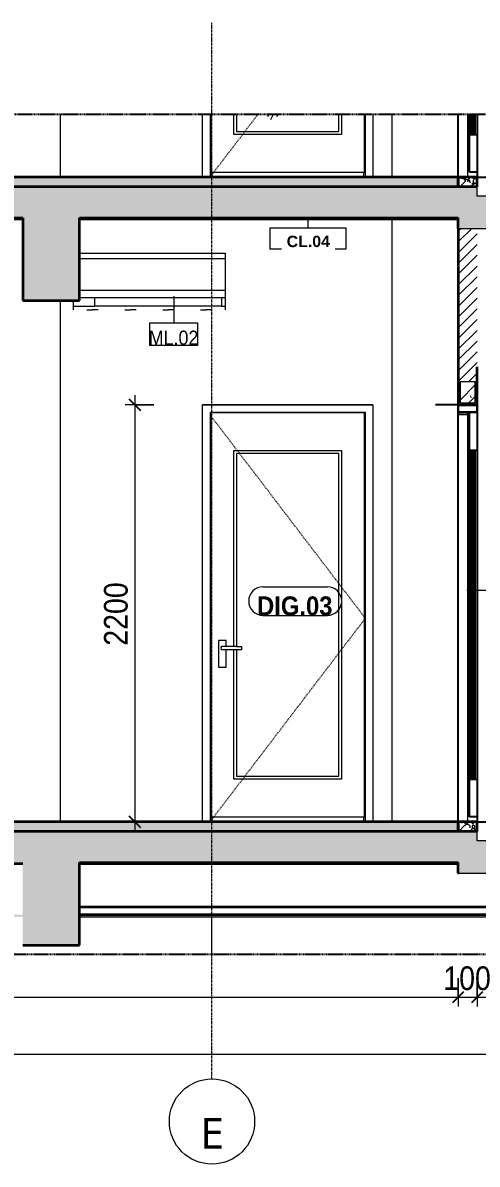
# Model space of a CAD drawing. Header units: millimetres. Extents: x 41758 to 237109, y 3795 to 78637.
# Drawn here: x 91500 to 93899, y 3795 to 9814 of the extents above; entities that cross this region are included whole.
import ezdxf

# ---------------------------------------------------------------- set-up
doc = ezdxf.new("R2010")
doc.units = ezdxf.units.MM
for name, pattern in [('Centre', [31.75, 6.35, -4.7625, 15.875, -4.7625]), ('Dash', [6, 3, -3]), ('Grid Line', [22.225, 12.7, -3.175, 3.175, -3.175]), ('Hidden', [7.14375, 4.7625, -2.38125])]:
    doc.linetypes.add(name, pattern=pattern)
for name, color, linetype, lineweight in [('0-5', 130, 'Continuous', 5), ('A-ANNO-DIMS', 211, 'Continuous', 9), ('A-ANNO-DIMS-50', 211, 'Continuous', 9), ('A-CLNG-1', 250, 'Continuous', 35), ('A-CLNG-FNSH-1', 7, 'Continuous', 18), ('A-CLNG-IDEN', 151, 'Continuous', 9), ('A-CLNG-PATT-3', 13, 'Continuous', 18), ('A-DETL-GENF', 92, 'Continuous', 18), ('A-DETL-GENF-4', 9, 'Continuous', 18), ('A-DETL-GENF-5', 92, 'Hidden', 25), ('A-DETL-GENF-HDLN-1', 7, 'Dash', 18), ('A-DETL-GENF-HDLN-2', 1, 'Continuous', 18), ('A-DETL-MEDM', 33, 'Continuous', 35), ('A-DETL-THIN', 151, 'Continuous', 18), ('A-DOOR', 31, 'Continuous', 18), ('A-DOOR-1', 7, 'Continuous', 18), ('A-DOOR-3', 10, 'Continuous', 25), ('A-DOOR-IDEN', 31, 'Continuous', 9), ('A-FLOR-FNSH-1', 250, 'Continuous', 35), ('A-FLOR-LEVL-2', 51, 'Centre', 9), ('A-FLOR-PATT-1', 253, 'Continuous', 18), ('A-FLOR-PATT-2', 9, 'Continuous', 18), ('A-FLOR-PATT-4', 67, 'Continuous', 18), ('A-WALL', 113, 'Continuous', 18), ('A-WALL-2', 250, 'Continuous', 35), ('A-WALL-3', 7, 'Continuous', 18), ('A-WALL-PATT-1', 9, 'Continuous', 18), ('M-EQPM', 50, 'Continuous', 18), ('M-EQPM-1', 7, 'Continuous', 18), ('M-EQPM-2', 50, 'Continuous', 25), ('M-EQPM-IDEN', 50, 'Continuous', 9), ('S-COLS-6', 7, 'Continuous', 18), ('S-GRID-1', 1, 'Grid Line', 9), ('S-GRID-IDEN', 1, 'Continuous', 9)]:
    doc.layers.add(name, color=color, linetype=linetype, lineweight=lineweight)
doc.styles.add('Arial_1', font='arial.ttf', dxfattribs={"width": 0.9, "height": 75})
doc.styles.add('Arial_B_1', font='arialbd.ttf', dxfattribs={"width": 0.9, "height": 100})
doc.styles.add('Arial_B_3', font='arialbd.ttf', dxfattribs={"height": 60})
doc.styles.add('Tahoma_B', font='tahomabd.ttf', dxfattribs={"height": 162.5})
doc.styles.add('UTM Avo', font='', dxfattribs={"width": 0.9, "height": 125})
doc.styles.get('UTM Avo').set_extended_font_data('UTM Avo')
doc.dimstyles.new('1_Dim_chi_tiet_2_5', dxfattribs={"dimscale": 304.8, "dimtxt": 124.912619, "dimasz": 0.19685, "dimexe": 0.164042, "dimexo": 0.0625, "dimgap": 0.016404, "dimtad": 1, "dimdec": 0, "dimrnd": 5, "dimzin": 0, "dimdsep": 46, "dimtxsty": 'UTM Avo', "dimblk1": 'OBLIQUE', "dimblk2": 'OBLIQUE', "dimsah": 1, "dimcen": 0.09, "dimdle": 0.164042, "dimazin": 0, "dimtfac": 1, "dimtdec": 4, "dimtix": 1, "dimtmove": 0, "dimatfit": 3, "dimfxl": 0.328084, "dimfxlon": 1, "dimtvp": 1, "dimtolj": 1, "dimtzin": 0, "dimarcsym": 2})
pattern_1 = [(50, (-40688.45, 15875), (364.368, -31.878), [38.1, -419.1]), (355, (-40688.45, 15875), (-70.486, 382.113), [30.48, -335.28]), (100.451, (-40658.1, 15872.34), (293.885, 350.233), [32.38, -356.18]), (46.184, (-40688.45, 15976.6), (542.158, -84.086), [57.15, -628.65]), (96.636, (-40643.27, 15969.6), (474.805, 494.855), [48.57, -534.27]), (351.184, (-40688.45, 15976.6), (474.81, 494.85), [45.72, -502.92]), (21, (-40637.65, 15951.2), (303.2285, -204.5305), [38.1, -419.1]), (326, (-40637.65, 15951.2), (123.604, 368.376), [30.48, -335.28]), (71.451, (-40612.4, 15934.16), (426.834, 163.843), [32.38, -356.18]), (37.5, (-40688.45, 15875), (6.1766, 169.1102), [3.353, -327.863, 3.353, -337.007, -336.55]), (37.5, (-40688.45, 15875), (6.1766, 169.1102), [-671.576, 3.353, -333.197]), (7.5, (-40688.45, 15875), (133.639, 200.3615), [3.353, -190.703, 3.353, -320.243, -128.27]), (7.5, (-40688.45, 15875), (133.639, 200.3615), [-517.652, 3.353, -124.917]), (327.5, (-40801.74, 15875), (271.1818, -11.4584), [3.353, -123.647, 3.353, -392.887, -525.78]), (327.5, (-40801.74, 15875), (271.1818, -11.4584), [-523.24, 3.353, -522.427]), (317.5, (-40852.54, 15875), (296.2585, 50.853), [3.353, -161.747, 3.353, -259.791, -373.38]), (317.5, (-40852.54, 15875), (296.2585, 50.853), [-428.244, 3.353, -370.027]), (45, (-40688.45, 15875), (-125.7236, 125.7236), []), (45, (-40688.45, 16065.5), (-125.7236, 125.7236), [])]
pattern_2 = [(45, (-40688.452, 15875), (-28.28427, 28.28427), [])]
pattern_3 = [(0, (-40688.45, 15875), (203.2, 50.8), [16.764, -135.636, 16.764, -135.636, -812.8]), (0, (-40688.45, 15875), (203.2, 50.8), [-304.8, 16.764, -288.036, 16.764, -135.636, -355.6]), (0, (-40688.45, 15875), (203.2, 50.8), [-762, 16.764, -84.836, 16.764, -237.236]), (120, (-40612.25, 15900.4), (-145.5941, 150.57636), [16.764, -135.636, 16.764, -135.636, -812.8]), (120, (-40612.25, 15900.4), (-145.5941, 150.57636), [-304.8, 16.764, -288.036, 16.764, -135.636, -355.6]), (120, (-40612.25, 15900.4), (-145.5941, 150.57636), [-762, 16.764, -84.836, 16.764, -237.236]), (240, (-40586.85, 16002), (-57.6059, -201.37636), [16.764, -135.636, 16.764, -135.636, -812.8]), (240, (-40586.85, 16002), (-57.6059, -201.37636), [-304.8, 16.764, -288.036, 16.764, -135.636, -355.6]), (240, (-40586.85, 16002), (-57.6059, -201.37636), [-762, 16.764, -84.836, 16.764, -237.236])]
pattern_4 = [(180, (-40634.58, 15903.534), (-8e-15, -63.5), [6.012, -57.488]), (135, (-40630.326, 15899.283), (-63.4996, 4e-15), [6.012, -83.79]), (90, (-40630.326, 15893.27), (-63.5, 4e-15), [6.012, -57.488]), (45, (-40634.577, 15889.02), (0, 63.4996), [6.012, -83.79]), (0, (-40640.59, 15889.02), (0, 63.5), [6.012, -57.488]), (315, (-40644.84, 15893.27), (63.4996, 0), [6.012, -83.79]), (270, (-40644.84, 15899.28), (63.5, 4e-15), [6.012, -57.488]), (225, (-40640.59, 15903.534), (4e-15, -63.4996), [6.012, -83.79]), (180, (-40648.8, 15893.53), (-8e-15, -63.5), [6.892, -56.608]), (135, (-40643.93, 15888.66), (-63.4996, 4e-15), [6.892, -82.91]), (90, (-40643.93, 15881.77), (-63.5, 4e-15), [6.892, -56.608]), (45, (-40648.8, 15876.894), (0, 63.4996), [6.892, -82.91]), (0, (-40655.69, 15876.894), (0, 63.5), [6.892, -56.608]), (315, (-40660.567, 15881.77), (63.4996, 0), [6.892, -82.91]), (270, (-40660.57, 15888.66), (63.5, 4e-15), [6.892, -56.608]), (225, (-40655.693, 15893.533), (4e-15, -63.4996), [6.892, -82.91]), (180, (-40677.71, 15888.96), (-8e-15, -63.5), [4.546, -58.954]), (135, (-40674.495, 15885.746), (-63.4996, 4e-15), [4.546, -85.257]), (90, (-40674.495, 15881.2), (-63.5, 4e-15), [4.546, -58.954]), (45, (-40677.71, 15877.986), (0, 63.4996), [4.546, -85.257]), (0, (-40682.255, 15877.986), (0, 63.5), [4.546, -58.954]), (315, (-40685.47, 15881.2), (63.4996, 0), [4.546, -85.257]), (270, (-40685.47, 15885.746), (63.5, 4e-15), [4.546, -58.954]), (225, (-40682.255, 15888.96), (4e-15, -63.4996), [4.546, -85.257]), (90, (-40656.26, 15896.805), (-63.5, 4e-15), [9.093, -54.407]), (45, (-40662.69, 15890.375), (0, 63.4996), [9.093, -80.71]), (0, (-40671.78, 15890.375), (0, 63.5), [9.093, -54.407]), (315, (-40678.21, 15896.805), (63.4996, 0), [9.093, -80.71]), (270, (-40678.21, 15905.9), (63.5, 4e-15), [9.093, -54.407]), (225, (-40671.78, 15912.327), (4e-15, -63.4996), [9.093, -80.71]), (180, (-40662.69, 15912.33), (-8e-15, -63.5), [9.093, -54.407]), (135, (-40656.26, 15905.9), (-63.4996, 4e-15), [9.093, -80.71]), (90, (-40631.564, 15917.626), (-63.5, 4e-15), [11.586, -51.914]), (45, (-40639.757, 15909.433), (0, 63.4996), [11.586, -78.217]), (0, (-40651.34, 15909.43), (0, 63.5), [11.586, -51.914]), (315, (-40659.535, 15917.626), (63.4996, 0), [11.586, -78.217]), (270, (-40659.535, 15929.21), (63.5, 4e-15), [11.586, -51.914]), (225, (-40651.343, 15937.404), (4e-15, -63.4996), [11.586, -78.217]), (180, (-40639.76, 15937.404), (-8e-15, -63.5), [11.586, -51.914]), (135, (-40631.564, 15929.21), (-63.4996, 4e-15), [11.586, -78.217]), (90, (-40670.16, 15921.15), (-63.5, 4e-15), [6.013, -57.487]), (45, (-40674.41, 15916.9), (0, 63.4996), [6.013, -83.79]), (0, (-40680.42, 15916.9), (0, 63.5), [6.013, -57.487]), (315, (-40684.674, 15921.15), (63.4996, 0), [6.013, -83.79]), (270, (-40684.674, 15927.16), (63.5, 4e-15), [6.013, -57.487]), (225, (-40680.42, 15931.415), (4e-15, -63.4996), [6.013, -83.79]), (180, (-40674.41, 15931.415), (-8e-15, -63.5), [6.013, -57.487]), (135, (-40670.157, 15927.163), (-63.4996, 4e-15), [6.013, -83.79])]
pattern_5 = [(63.435, (-40624.95, 15906.75), (-255.583, 766.747), [317.5, -190.5, 317.5, -190.5, -403.903]), (63.435, (-40624.95, 15906.75), (-255.583, 766.747), [-1016, 127, -276.9]), (63.435, (-40640.8, 15922.6), (-255.583, 766.747), [254, -317.5, 190.5, -190.5, -467.403]), (63.435, (-40640.8, 15922.6), (-255.583, 766.747), [-952.5, 222.25, -245.15]), (63.435, (-40640.8, 15970.25), (-255.583, 766.747), [190.5, -381, 127, -190.5, -530.903]), (63.435, (-40640.8, 15970.25), (-255.583, 766.747), [-889, 285.75, -245.15]), (63.435, (-40593.2, 15922.6), (-255.583, 766.747), [190.5, -381, 158.75, -689.653]), (63.435, (-40545.6, 15970.25), (-255.583, 766.747), [95.25, -476.25, 63.5, -784.903]), (63.435, (-40624.95, 16049.6), (-255.583, 766.747), [63.5, -476.25, 63.5, -254, -562.653]), (63.435, (-40624.95, 16049.6), (-255.583, 766.747), [-857.25, 158.75, -403.9]), (63.435, (-40339.2, 16002), (-255.583, 766.747), [317.5, -476.25, 381, -251.503]), (63.435, (-40339.2, 15954.4), (-255.583, 766.747), [444.5, -317.5, 476.25, -188.003]), (63.435, (-40307.45, 15970.25), (-255.583, 766.747), [508, -254, 381, -276.903]), (63.435, (-40259.8, 16017.9), (-255.583, 766.747), [317.5, -444.5, 254, -403.903]), (63.435, (-40307.45, 16113.1), (-255.583, 766.747), [158.75, -635, 190.5, -435.653]), (63.435, (-40212.2, 16065.5), (-255.583, 766.747), [127, -635, 127, -530.903])]
pattern_6 = [(50, (91047.44, 15875), (364.368, -31.878), [38.1, -419.1]), (355, (91047.44, 15875), (-70.486, 382.113), [30.48, -335.28]), (100.451, (91077.8, 15872.34), (293.885, 350.233), [32.38, -356.18]), (46.184, (91047.44, 15976.6), (542.158, -84.086), [57.15, -628.65]), (96.636, (91092.6, 15969.6), (474.805, 494.855), [48.57, -534.27]), (351.184, (91047.44, 15976.6), (474.81, 494.85), [45.72, -502.92]), (21, (91098.24, 15951.2), (303.2285, -204.5305), [38.1, -419.1]), (326, (91098.24, 15951.2), (123.604, 368.376), [30.48, -335.28]), (71.451, (91123.5, 15934.16), (426.834, 163.843), [32.38, -356.18]), (37.5, (91047.44, 15875), (6.1766, 169.1102), [3.353, -327.863, 3.353, -337.007, -336.55]), (37.5, (91047.44, 15875), (6.1766, 169.1102), [-671.576, 3.353, -333.197]), (7.5, (91047.44, 15875), (133.639, 200.3615), [3.353, -190.703, 3.353, -320.243, -128.27]), (7.5, (91047.44, 15875), (133.639, 200.3615), [-517.652, 3.353, -124.917]), (327.5, (90934.16, 15875), (271.1818, -11.4584), [3.353, -123.647, 3.353, -392.887, -525.78]), (327.5, (90934.16, 15875), (271.1818, -11.4584), [-523.24, 3.353, -522.427]), (317.5, (90883.36, 15875), (296.2585, 50.853), [3.353, -161.747, 3.353, -259.791, -373.38]), (317.5, (90883.36, 15875), (296.2585, 50.853), [-428.244, 3.353, -370.027]), (45, (91047.44, 15875), (-125.7236, 125.7236), []), (45, (91047.44, 16065.5), (-125.7236, 125.7236), [])]

# ---------------------------------------------------------------- blocks, each defined once
blk = doc.blocks.new('NCV_TKTC_KET CAU_rvt-4-TKCS_CĂN HỘ LOẠI 6 - MẶT CẮT 3')
at = {"layer": 'A-FLOR-PATT-1'}
h = blk.add_hatch(dxfattribs=at)
h.set_pattern_fill('FP_13', color=256, style=0, pattern_type=2)
h.set_pattern_definition(pattern_1)
h.paths.add_polyline_path([(-39935.6, 8780), (-37938.6, 8780), (-37938.6, 8785), (-39935.6, 8785)])
h.paths.add_polyline_path([(-43696.8, 8780), (-40235.6, 8780), (-40235.6, 8785), (-44235.3, 8785), (-44235.3, 8780)])
h.paths.add_polyline_path([(-45537, 8780), (-44535.3, 8780), (-44535.3, 8785), (-45537, 8785), (-45537, 8784.4)])
h = blk.add_hatch(dxfattribs=at)
h.set_pattern_fill('FP_13', color=256, style=0, pattern_type=2)
h.set_pattern_definition(pattern_1)
h.paths.add_polyline_path([(-39935.6, 8780), (-37938.6, 8780), (-37938.6, 8785), (-39935.6, 8785)])
h.paths.add_polyline_path([(-43696.8, 8780), (-40235.6, 8780), (-40235.6, 8785), (-44235.3, 8785), (-44235.3, 8780)])
h.paths.add_polyline_path([(-45537, 8780), (-44535.3, 8780), (-44535.3, 8785), (-45537, 8785), (-45537, 8784.4)])
h = blk.add_hatch(dxfattribs=at)
h.set_pattern_fill('FP_13', color=256, style=0, pattern_type=2)
h.set_pattern_definition(pattern_1)
h.paths.add_polyline_path([(-37938.6, 8730), (-37936.9, 8730), (-37937.4, 8785), (-37938.6, 8785), (-37938.6, 8780)])
h = blk.add_hatch(dxfattribs=at)
h.set_pattern_fill('FP_13', color=256, style=0, pattern_type=2)
h.set_pattern_definition(pattern_1)
h.paths.add_polyline_path([(-37938.6, 8730), (-37936.9, 8730), (-37937.4, 8785), (-37938.6, 8785), (-37938.6, 8780)])
h = blk.add_hatch(dxfattribs=at)
h.set_pattern_fill('FP_13', color=256, style=0, pattern_type=2)
h.set_pattern_definition(pattern_1)
h.paths.add_polyline_path([(-38521, 5380), (-37938.6, 5380), (-37938.6, 5385), (-39935.6, 5385), (-39935.6, 5380), (-38890.7, 5380)])
h.paths.add_polyline_path([(-44172.9, 5380), (-40235.6, 5380), (-40235.6, 5385), (-44235.3, 5385), (-44235.3, 5380)])
h.paths.add_polyline_path([(-45537, 5380), (-44535.3, 5380), (-44535.3, 5385), (-45537, 5385), (-45537, 5384.4)])
h = blk.add_hatch(dxfattribs=at)
h.set_pattern_fill('FP_13', color=256, style=0, pattern_type=2)
h.set_pattern_definition(pattern_1)
h.paths.add_polyline_path([(-38521, 5380), (-37938.6, 5380), (-37938.6, 5385), (-39935.6, 5385), (-39935.6, 5380), (-38890.7, 5380)])
h.paths.add_polyline_path([(-44172.9, 5380), (-40235.6, 5380), (-40235.6, 5385), (-44235.3, 5385), (-44235.3, 5380)])
h.paths.add_polyline_path([(-45537, 5380), (-44535.3, 5380), (-44535.3, 5385), (-45537, 5385), (-45537, 5384.4)])
h = blk.add_hatch(dxfattribs=at)
h.set_pattern_fill('FP_13', color=256, style=0, pattern_type=2)
h.set_pattern_definition(pattern_1)
h.paths.add_polyline_path([(-37938.6, 5330), (-37936.9, 5330), (-37936.9, 5385), (-37938.6, 5385), (-37938.6, 5359.8)])
h = blk.add_hatch(dxfattribs=at)
h.set_pattern_fill('FP_13', color=256, style=0, pattern_type=2)
h.set_pattern_definition(pattern_1)
h.paths.add_polyline_path([(-37938.6, 5330), (-37936.9, 5330), (-37936.9, 5385), (-37938.6, 5385), (-37938.6, 5359.8)])
at = {"layer": 'A-FLOR-FNSH-1'}
for p, q in [((-44235.3, 8780), (-40235.6, 8780)), ((-39935.6, 8780), (-37938.6, 8780)), ((-37938.6, 8780), (-37938.6, 8785)), ((-37938.6, 8785), (-37938.6, 8730)), ((-37938.6, 8730), (-37936.9, 8730)), ((-44235.3, 5380), (-40235.6, 5380)), ((-39935.6, 5380), (-37938.6, 5380)), ((-37938.6, 5380), (-37938.6, 5385)), ((-37938.6, 5385), (-37938.6, 5330)), ((-37938.6, 5330), (-37936.9, 5330))]:
    blk.add_line(p, q, dxfattribs=at)
at = {"layer": 'S-COLS-6'}
blk.add_line((-39236.9, 4900), (-39236.9, 5100), dxfattribs=at)
blk = doc.blocks.new('DOOR_CW_01 CANH MO-PANEL KINH - DIG_02-800x2200-CỬA NHÔM KÍNH-401063-TKCS_CĂN HỘ LOẠI 6 - MẶT CẮT 3')
at = {"layer": 'A-DOOR-1'}
for p, q in [((-37936.9, 5600), (-37936.9, 7750)), ((-37886.9, 5600), (-37886.9, 7750)), ((-37836.9, 5600), (-37836.9, 7760))]:
    blk.add_line(p, q, dxfattribs=at)
at = {"layer": 'A-DOOR-3'}
for p, q in [((-37836.9, 7800), (-38056.9, 7800)), ((-37936.9, 5600), (-37936.9, 7800)), ((-37936.9, 5600), (-37936.9, 7800)), ((-37936.9, 7800), (-37936.9, 7750)), ((-37836.9, 7800), (-37936.9, 7800)), ((-37836.9, 7800), (-37836.9, 5600)), ((-37836.9, 7800), (-37836.9, 5600)), ((-37836.9, 7760), (-37836.9, 7800)), ((-37836.9, 7760), (-37936.9, 7760)), ((-37936.9, 7750), (-37886.9, 7750)), ((-37886.9, 7750), (-37886.9, 7760)), ((-37886.9, 7760), (-37836.9, 7760)), ((-37836.9, 7760), (-37876.9, 7760)), ((-37876.9, 5626), (-37876.9, 7760)), ((-37836.9, 7558), (-37876.9, 7558)), ((-37866.9, 5826), (-37866.9, 7558)), ((-37856.9, 5826), (-37856.9, 7558)), ((-37846.9, 5826), (-37846.9, 7558)), ((-37876.9, 5826), (-37836.9, 5826)), ((-37836.9, 5626), (-37876.9, 5626))]:
    blk.add_line(p, q, dxfattribs=at)
blk = doc.blocks.new('DOOR_CW_01 CANH MO-PANEL KINH - DIW_01-900x2200-CỬA GỖ VÂN LAMINATE-553393-TKCS_CĂN HỘ LOẠI 6 - MẶT CẮT 3')
at = {"layer": 'A-DETL-GENF-HDLN-1'}
for p, q in [((-38427.4, 6673.5), (-39247.4, 7747)), ((-39247.4, 5600), (-38427.4, 6673.5))]:
    blk.add_line(p, q, dxfattribs=at)
at = {"layer": 'A-DOOR-1'}
for p, q in [((-38387.4, 7800), (-39287.4, 7800)), ((-39287.4, 5600), (-39287.4, 7800)), ((-38387.4, 7800), (-38387.4, 5600)), ((-39247.4, 7760), (-39247.4, 5600)), ((-39247.4, 7760), (-38427.4, 7760)), ((-38432.4, 7758), (-39242.4, 7758)), ((-39242.4, 7758), (-39242.4, 5626)), ((-38432.4, 5626), (-38432.4, 7758)), ((-38427.4, 5600), (-38427.4, 7760)), ((-39122.4, 6524.5), (-39122.4, 7558)), ((-39122.4, 7558), (-38552.4, 7558)), ((-39107.4, 7543), (-39107.4, 6524.5)), ((-38567.4, 7543), (-39107.4, 7543)), ((-38567.4, 5841), (-38567.4, 7543)), ((-38552.4, 7558), (-38552.4, 5826)), ((-39162.6, 6556), (-39202.1, 6556)), ((-39202.1, 6556), (-39202.1, 6416)), ((-39107.4, 6524.5), (-39182.4, 6524.5)), ((-39107.4, 6507.5), (-39182.4, 6507.5)), ((-39162.6, 6524.5), (-39162.6, 6556)), ((-39162.6, 6416), (-39162.6, 6507.5)), ((-39122.4, 5826), (-39122.4, 6507.5)), ((-39107.4, 6524.5), (-39081.6, 6524.5)), ((-39107.4, 6507.5), (-39107.4, 5841)), ((-39081.6, 6507.5), (-39107.4, 6507.5)), ((-39081.6, 6524.5), (-39081.6, 6507.5)), ((-39202.1, 6416), (-39162.6, 6416)), ((-39107.4, 5841), (-38567.4, 5841)), ((-38552.4, 5826), (-39122.4, 5826)), ((-39242.4, 5626), (-38432.4, 5626)), ((-39237.4, 5626), (-39237.4, 5600)), ((-38437.4, 5626), (-38437.4, 5600))]:
    blk.add_line(p, q, dxfattribs=at)
for start, end in [(90, 180), (180, 270)]:
    blk.add_arc((-39182.4, 6516), 8.5, start, end, dxfattribs=at)
blk = doc.blocks.new('Air_Conditioner_on_wall_20381 - Air_Conditioner_on_wall_20381-806652-TKCS_CĂN HỘ LOẠI 6 - MẶT CẮT 3')
at = {"layer": 'M-EQPM-1'}
for p, q in [((-39935.6, 8600), (-39167.4, 8600)), ((-39167.4, 8570), (-39935.6, 8570)), ((-39167.4, 8600), (-39167.4, 8570)), ((-39167.4, 8570), (-39167.4, 8404.1)), ((-39935.6, 8404.1), (-39167.4, 8404.1)), ((-39167.4, 8404.1), (-39167.4, 8364.8)), ((-39967.4, 8319.1), (-39967.4, 8350)), ((-39967.4, 8300), (-39967.4, 8319.1)), ((-39967.4, 8319.1), (-39855.4, 8319.1)), ((-39935.6, 8364.8), (-39855.4, 8364.8)), ((-39855.4, 8364.8), (-39187.4, 8364.8)), ((-39855.4, 8319.1), (-39855.4, 8364.8)), ((-39187.4, 8319.1), (-39855.4, 8319.1)), ((-39187.4, 8364.8), (-39167.4, 8364.8)), ((-39187.4, 8364.8), (-39187.4, 8319.1)), ((-39187.4, 8319.1), (-39167.4, 8319.1)), ((-39167.4, 8364.8), (-39167.4, 8319.1)), ((-39167.4, 8319.1), (-39167.4, 8300)), ((-39897.3, 8300), (-39867.4, 8300)), ((-39837.4, 8300), (-39867.4, 8300)), ((-39697.3, 8300), (-39667.4, 8300)), ((-39637.4, 8300), (-39667.4, 8300)), ((-39497.3, 8300), (-39467.4, 8300)), ((-39437.4, 8300), (-39467.4, 8300)), ((-39297.3, 8300), (-39267.4, 8300)), ((-39237.4, 8300), (-39267.4, 8300))]:
    blk.add_line(p, q, dxfattribs=at)
blk = doc.blocks.new('NCV_TKTC_TANG 2_rvt-4-TKCS_CĂN HỘ LOẠI 6 - MẶT CẮT 3')
at = {"layer": 'A-FLOR-PATT-2'}
h = blk.add_hatch(dxfattribs=at)
h.set_pattern_fill('FP_19', color=256, style=0, pattern_type=2)
h.set_pattern_definition(pattern_4)
h.paths.add_polyline_path([(-37837.4, 5550), (-37836.9, 5550.2), (-37837.4, 5600), (-37936.9, 5600), (-37886.9, 5574.9)])
at = {"layer": 'A-FLOR-PATT-4'}
h = blk.add_hatch(dxfattribs=at)
h.set_pattern_fill('FP_14', color=256, style=0, pattern_type=2)
h.set_pattern_definition(pattern_3)
h.paths.add_polyline_path([(-38521, 5550), (-37936.9, 5550), (-37937.4, 5600), (-45536.9, 5600), (-45536.9, 5550), (-39260.4, 5550)])
at = {"layer": 'A-WALL-PATT-1'}
h = blk.add_hatch(dxfattribs=at)
h.set_pattern_fill('FP_12', color=256, style=0, pattern_type=2)
h.set_pattern_definition(pattern_2)
h.paths.add_polyline_path([(-37936.9, 5550), (-37837.4, 5550), (-37936.9, 5600)])
h.paths.add_polyline_path([(-37837.4, 7800), (-37837.4, 8730), (-37936.9, 8730), (-37936.9, 7800), (-37837.5, 7800)])
h.paths.add_polyline_path([(-37846.9, 7810), (-37926.9, 7810), (-37926.9, 7920), (-37846.9, 7920)])
at = {"layer": 'A-CLNG-1'}
for p, q in [((-44235.3, 8780), (-40235.6, 8780)), ((-39935.6, 8780), (-37936.9, 8780))]:
    blk.add_line(p, q, dxfattribs=at)
at = {"layer": 'A-FLOR-FNSH-1'}
for p, q in [((-37936.9, 5600), (-45536.9, 5600)), ((-37936.9, 5550), (-37936.9, 5600)), ((-37836.9, 5600), (-37936.9, 5600)), ((-37936.9, 5600), (-37936.9, 5550)), ((-37836.9, 5550), (-37836.9, 5600))]:
    blk.add_line(p, q, dxfattribs=at)
at = {"layer": 'A-WALL-2'}
for p, q in [((-37936.9, 8730), (-37936.9, 7800)), ((-37837.4, 7800), (-37837.4, 8000)), ((-37837.4, 8000), (-37836.9, 8000)), ((-37936.9, 7800), (-37837.4, 7800)), ((-37837.4, 5600), (-37936.9, 5600)), ((-37936.9, 5600), (-37936.9, 5550)), ((-37837.4, 5550), (-37837.4, 5600))]:
    blk.add_line(p, q, dxfattribs=at)
at = {"layer": 'A-WALL-3'}
for p, q in [((-39287.4, 5700), (-39287.4, 7800)), ((-39287.4, 7800), (-38387.4, 7800)), ((-38387.4, 7800), (-38387.4, 5700)), ((-39287.4, 5600), (-39287.4, 5700)), ((-38387.4, 5700), (-38387.4, 5600))]:
    blk.add_line(p, q, dxfattribs=at)
at = {"layer": 'S-COLS-6'}
blk.add_line((-40036.9, 5600), (-40036.9, 8350), dxfattribs=at)
at = {"layer": 'A-DOOR'}
for name in ['DOOR_CW_01 CANH MO-PANEL KINH - DIW_01-900x2200-CỬA GỖ VÂN LAMINATE-553393-TKCS_CĂN HỘ LOẠI 6 - MẶT CẮT 3', 'DOOR_CW_01 CANH MO-PANEL KINH - DIG_02-800x2200-CỬA NHÔM KÍNH-401063-TKCS_CĂN HỘ LOẠI 6 - MẶT CẮT 3']:
    blk.add_blockref(name, (0, 0), dxfattribs=at)
at = {"layer": 'M-EQPM'}
blk.add_blockref('Air_Conditioner_on_wall_20381 - Air_Conditioner_on_wall_20381-806652-TKCS_CĂN HỘ LOẠI 6 - MẶT CẮT 3', (0, 0), dxfattribs=at)
blk = doc.blocks.new('DOOR_CW_01 CANH MO-PANEL KINH - DIW_01-900x2200-CỬA GỖ VÂN LAMINATE-V55-TKCS_CĂN HỘ LOẠI 6 - MẶT CẮT 3')
at = {"layer": 'A-DETL-GENF-HDLN-2'}
h = blk.add_hatch(dxfattribs=at)
h.set_pattern_fill('FP_21', color=256, style=0, pattern_type=2)
h.set_pattern_definition(pattern_5)
h.paths.add_polyline_path([(-39122.4, 9226), (-38552.4, 9226), (-38552.4, 9332), (-38567.4, 9332), (-38567.4, 9241), (-39107.4, 9241), (-39107.4, 9332), (-39122.4, 9332)])
h = blk.add_hatch(dxfattribs=at)
h.set_pattern_fill('FP_21', color=256, style=0, pattern_type=2)
h.set_pattern_definition(pattern_5)
h.paths.add_polyline_path([(-38567.4, 9241), (-38567.4, 9332), (-39107.4, 9332), (-39107.4, 9241)])
at = {"layer": 'A-DETL-GENF-HDLN-1'}
blk.add_line((-39247.4, 9000), (-38993.8, 9332), dxfattribs=at)
at = {"layer": 'A-DOOR-1'}
for p, q in [((-39287.4, 9000), (-39287.4, 9332)), ((-39247.4, 9332), (-39247.4, 9000)), ((-39242.4, 9332), (-39242.4, 9026)), ((-39122.4, 9226), (-39122.4, 9332)), ((-39107.4, 9332), (-39107.4, 9241)), ((-38567.4, 9241), (-38567.4, 9332)), ((-38552.4, 9332), (-38552.4, 9226)), ((-38432.4, 9026), (-38432.4, 9332)), ((-38427.4, 9000), (-38427.4, 9332)), ((-38387.4, 9332), (-38387.4, 9000)), ((-38552.4, 9226), (-39122.4, 9226)), ((-39107.4, 9241), (-38567.4, 9241)), ((-39242.4, 9026), (-38432.4, 9026)), ((-39237.4, 9026), (-39237.4, 9000)), ((-38437.4, 9026), (-38437.4, 9000))]:
    blk.add_line(p, q, dxfattribs=at)
blk = doc.blocks.new('DOOR_CW_01 CANH MO-PANEL KINH - DIG_02-800x2200-CỬA NHÔM KÍNH-V56-TKCS_CĂN HỘ LOẠI 6 - MẶT CẮT 3')
at = {"layer": 'A-DOOR-1'}
for p, q in [((-37936.9, 9000), (-37936.9, 9332)), ((-37886.9, 9000), (-37886.9, 9332)), ((-37836.9, 9000), (-37836.9, 9332))]:
    blk.add_line(p, q, dxfattribs=at)
at = {"layer": 'A-DOOR-3'}
for p, q in [((-37936.9, 9000), (-37936.9, 9332)), ((-37936.9, 9000), (-37936.9, 9332)), ((-37876.9, 9026), (-37876.9, 9332)), ((-37866.9, 9226), (-37866.9, 9332)), ((-37856.9, 9226), (-37856.9, 9332)), ((-37846.9, 9226), (-37846.9, 9332)), ((-37836.9, 9332), (-37836.9, 9000)), ((-37836.9, 9332), (-37836.9, 9000)), ((-37876.9, 9226), (-37836.9, 9226)), ((-37836.9, 9026), (-37876.9, 9026))]:
    blk.add_line(p, q, dxfattribs=at)
blk = doc.blocks.new('NCV_TKTC_TANG 3 - 4_rvt-5-TKCS_CĂN HỘ LOẠI 6 - MẶT CẮT 3')
at = {"layer": 'A-FLOR-PATT-2'}
h = blk.add_hatch(dxfattribs=at)
h.set_pattern_fill('FP_22', color=256, style=0, pattern_type=2)
h.set_pattern_definition(pattern_4)
h.paths.add_polyline_path([(-37837.4, 8950), (-37836.9, 8950.2), (-37837.4, 9000), (-37936.9, 9000), (-37886.9, 8974.9)])
at = {"layer": 'A-FLOR-PATT-4'}
h = blk.add_hatch(dxfattribs=at)
h.set_pattern_fill('FP_14', color=256, style=0, pattern_type=2)
h.set_pattern_definition(pattern_3)
h.paths.add_polyline_path([(-38521, 8950), (-37936.9, 8950), (-37937.4, 9000), (-45536.9, 9000), (-45536.9, 8950), (-39260.4, 8950)])
at = {"layer": 'A-WALL-PATT-1'}
h = blk.add_hatch(dxfattribs=at)
h.set_pattern_fill('FP_12', color=256, style=0, pattern_type=2)
h.set_pattern_definition(pattern_2)
h.paths.add_polyline_path([(-37837.4, 8950), (-37936.9, 9000), (-37936.9, 8950), (-37886.9, 8950)])
at = {"layer": 'A-FLOR-FNSH-1'}
for p, q in [((-37936.9, 9000), (-45536.9, 9000)), ((-37936.9, 8950), (-37936.9, 9000)), ((-37836.9, 9000), (-37936.9, 9000)), ((-37936.9, 9000), (-37936.9, 8950)), ((-37836.9, 8950), (-37836.9, 9000))]:
    blk.add_line(p, q, dxfattribs=at)
at = {"layer": 'A-WALL-2'}
for p, q in [((-37837.4, 9000), (-37936.9, 9000)), ((-37936.9, 9000), (-37936.9, 8950)), ((-37837.4, 8950), (-37837.4, 9000))]:
    blk.add_line(p, q, dxfattribs=at)
at = {"layer": 'A-WALL-3'}
for p, q in [((-39287.4, 9100), (-39287.4, 9332)), ((-38387.4, 9332), (-38387.4, 9100)), ((-39287.4, 9000), (-39287.4, 9100)), ((-38387.4, 9100), (-38387.4, 9000))]:
    blk.add_line(p, q, dxfattribs=at)
at = {"layer": 'S-COLS-6'}
blk.add_line((-40036.9, 9000), (-40036.9, 9332), dxfattribs=at)
at = {"layer": 'A-DOOR'}
for name in ['DOOR_CW_01 CANH MO-PANEL KINH - DIW_01-900x2200-CỬA GỖ VÂN LAMINATE-V55-TKCS_CĂN HỘ LOẠI 6 - MẶT CẮT 3', 'DOOR_CW_01 CANH MO-PANEL KINH - DIG_02-800x2200-CỬA NHÔM KÍNH-V56-TKCS_CĂN HỘ LOẠI 6 - MẶT CẮT 3']:
    blk.add_blockref(name, (0, 0), dxfattribs=at)
blk = doc.blocks.new('TKTC_XREF_251221_MB TANG 2-7 - TKTC_XREF_251221_MB TANG 2-7-2039446-TKCS_CĂN HỘ LOẠI 6 - MẶT CẮT 3')
at = {"layer": 'M-EQPM-2'}
blk.add_line((-46248.6, 5600), (-35250.9, 5600), dxfattribs=at)
blk = doc.blocks.new('TKTC_XREF_251221_MB TANG 2-7 - TKTC_XREF_251221_MB TANG 2-7-V54-TKCS_CĂN HỘ LOẠI 6 - MẶT CẮT 3')
at = {"layer": 'M-EQPM-2'}
blk.add_line((-46248.6, 9000), (-35250.9, 9000), dxfattribs=at)
blk = doc.blocks.new('BORDER VIEW - BORDER VIEW-2597070-TKCS_CĂN HỘ LOẠI 6 - MẶT CẮT 3')
at = {"layer": 'A-DETL-GENF-5'}
for p, q in [((-46098.6, 9332), (-35400.9, 9332)), ((-35400.9, 4900), (-46098.6, 4900))]:
    blk.add_line(p, q, dxfattribs=at)
blk = doc.blocks.new('Grid - M_Grid Head - Circle-353313-TKCS_CĂN HỘ LOẠI 6 - MẶT CẮT 3')
at = {"layer": 'S-GRID-IDEN'}
blk.add_circle((-39236.9, 4019.7), 225, dxfattribs=at)
blk = doc.blocks.new('STN_Door Tag - STN_Door Tag-1788670-TKCS_CĂN HỘ LOẠI 6 - MẶT CẮT 3')
at = {"layer": 'A-DOOR-IDEN'}
for p, q in [((-38967.7, 6839.7), (-38627.7, 6839.7)), ((-38967.7, 6688.8), (-38627.7, 6688.8))]:
    blk.add_line(p, q, dxfattribs=at)
for centre, start, end in [((-38967.7, 6764.3), 90, 270), ((-38627.7, 6764.3), 270, 90)]:
    blk.add_arc(centre, 75.5, start, end, dxfattribs=at)
blk = doc.blocks.new('DIMBLOCK94-TKCS_CĂN HỘ LOẠI 6 - MẶT CẮT 3')
at = {"layer": 'A-ANNO-DIMS-50', "lineweight": 25}
for p, q in [((92091.2, 7800), (92061.2, 7830)), ((92091.2, 7800), (92121.2, 7770)), ((92091.2, 5600), (92061.2, 5630)), ((92091.2, 5600), (92121.2, 5570))]:
    blk.add_line(p, q, dxfattribs=at)
at = {"layer": 'A-ANNO-DIMS-50'}
for p, q in [((92091.2, 7850), (92091.2, 5550)), ((92191.2, 7800), (92041.2, 7800)), ((92091.2, 7800), (92191.2, 7800)), ((92191.2, 5600), (92041.2, 5600)), ((92091.2, 5600), (92191.2, 5600))]:
    blk.add_line(p, q, dxfattribs=at)
at = {"layer": 'A-ANNO-DIMS-50', "color": 0, "insert": (91928.8, 6528.8), "char_height": 125, "width": 410.824, "attachment_point": 1, "rotation": 90, "line_spacing_factor": 1.110334, "style": 'UTM Avo'}
blk.add_mtext('2200', dxfattribs=at)
blk = doc.blocks.new('_Oblique')
at = {"color": 0, "linetype": 'ByBlock', "lineweight": -2}
blk.add_line((-0.5, -0.5), (0.5, 0.5), dxfattribs=at)
blk = doc.blocks.new('DIMBLOCK98-TKCS_CĂN HỘ LOẠI 6 - MẶT CẮT 3')
at = {"layer": 'A-ANNO-DIMS-50'}
for p, q in [((86198.9, 4775.7), (86198.9, 4625.7)), ((86198.9, 4675.7), (86198.9, 4775.7)), ((93798.5, 4775.7), (93798.5, 4625.7)), ((93798.5, 4675.7), (93798.5, 4775.7)), ((86198.9, 4675.7), (93798.5, 4675.7))]:
    blk.add_line(p, q, dxfattribs=at)
at = {"layer": 'A-ANNO-DIMS-50', "lineweight": 25}
for p, q in [((86198.9, 4675.7), (86228.9, 4705.7)), ((93798.5, 4675.7), (93828.5, 4705.7)), ((86198.9, 4675.7), (86168.9, 4645.7)), ((93798.5, 4675.7), (93768.5, 4645.7))]:
    blk.add_line(p, q, dxfattribs=at)
at = {"layer": 'A-ANNO-DIMS-50', "color": 0, "insert": (89827.5, 4838), "char_height": 125, "width": 410.824, "attachment_point": 1, "line_spacing_factor": 1.110334, "style": 'UTM Avo'}
blk.add_mtext('7600', dxfattribs=at)
blk = doc.blocks.new('DIMBLOCK99-TKCS_CĂN HỘ LOẠI 6 - MẶT CẮT 3')
at = {"layer": 'A-ANNO-DIMS-50'}
for p, q in [((93798.5, 4775.7), (93798.5, 4625.7)), ((93798.5, 4675.7), (93798.5, 4775.7)), ((93898.5, 4775.7), (93898.5, 4625.7)), ((93898.5, 4675.7), (93898.5, 4775.7)), ((93798.5, 4675.7), (93898.5, 4675.7))]:
    blk.add_line(p, q, dxfattribs=at)
at = {"layer": 'A-ANNO-DIMS-50', "lineweight": 25}
for p, q in [((93798.5, 4675.7), (93828.5, 4705.7)), ((93898.5, 4675.7), (93928.5, 4705.7)), ((93798.5, 4675.7), (93768.5, 4645.7)), ((93898.5, 4675.7), (93868.5, 4645.7))]:
    blk.add_line(p, q, dxfattribs=at)
at = {"layer": 'A-ANNO-DIMS-50', "color": 0, "insert": (93720.1, 4838), "char_height": 125, "width": 308.118, "attachment_point": 1, "line_spacing_factor": 1.110334, "style": 'UTM Avo'}
blk.add_mtext('100', dxfattribs=at)
blk = doc.blocks.new('DIMBLOCK100-TKCS_CĂN HỘ LOẠI 6 - MẶT CẮT 3')
at = {"layer": 'A-ANNO-DIMS-50'}
for p, q in [((93898.5, 4775.7), (93898.5, 4625.7)), ((93898.5, 4675.7), (93898.5, 4775.7)), ((95998.5, 4775.7), (95998.5, 4625.7)), ((95998.5, 4675.7), (95998.5, 4775.7)), ((93898.5, 4675.7), (95998.5, 4675.7))]:
    blk.add_line(p, q, dxfattribs=at)
at = {"layer": 'A-ANNO-DIMS-50', "lineweight": 25}
for p, q in [((93898.5, 4675.7), (93928.5, 4705.7)), ((95998.5, 4675.7), (96028.5, 4705.7)), ((93898.5, 4675.7), (93868.5, 4645.7)), ((95998.5, 4675.7), (95968.5, 4645.7))]:
    blk.add_line(p, q, dxfattribs=at)
at = {"layer": 'A-ANNO-DIMS-50', "color": 0, "insert": (94777.4, 4838), "char_height": 125, "width": 410.824, "attachment_point": 1, "line_spacing_factor": 1.110334, "style": 'UTM Avo'}
blk.add_mtext('2100', dxfattribs=at)
blk = doc.blocks.new('DIMBLOCK102-TKCS_CĂN HỘ LOẠI 6 - MẶT CẮT 3')
at = {"layer": 'A-ANNO-DIMS-50'}
for p, q in [((85998.9, 4475.7), (85998.9, 4325.7)), ((85998.9, 4375.7), (85998.9, 4475.7)), ((96198.5, 4475.7), (96198.5, 4325.7)), ((96198.5, 4375.7), (96198.5, 4475.7)), ((85948.9, 4375.7), (96248.5, 4375.7))]:
    blk.add_line(p, q, dxfattribs=at)
at = {"layer": 'A-ANNO-DIMS-50', "lineweight": 25}
for p, q in [((85998.9, 4375.7), (86028.9, 4405.7)), ((96198.5, 4375.7), (96228.5, 4405.7)), ((85998.9, 4375.7), (85968.9, 4345.7)), ((96198.5, 4375.7), (96168.5, 4345.7))]:
    blk.add_line(p, q, dxfattribs=at)
at = {"layer": 'A-ANNO-DIMS-50', "color": 0, "insert": (90884.7, 4538), "char_height": 125, "width": 513.53, "attachment_point": 1, "line_spacing_factor": 1.110334, "style": 'UTM Avo'}
blk.add_mtext('10200', dxfattribs=at)
blk = doc.blocks.new('M_ME Tag - Boxed-4073756-TKCS_CĂN HỘ LOẠI 6 - MẶT CẮT 3')
at = {"layer": 'M-EQPM-IDEN'}
for p, q in [((-39564.3, 8112.7), (-39564.3, 8232.7)), ((-39564.3, 8232.7), (-39314.3, 8232.7)), ((-39314.3, 8232.7), (-39314.3, 8112.7)), ((-39314.3, 8112.7), (-39564.3, 8112.7))]:
    blk.add_line(p, q, dxfattribs=at)
blk = doc.blocks.new('M_Ceiling Tag w Height - M_Ceiling Tag-4076437-TKCS_CĂN HỘ LOẠI 6 - MẶT CẮT 3')
at = {"layer": 'A-CLNG-IDEN'}
for p, q in [((-42397.1, 8753.8), (-42397.1, 8642.6)), ((-42397.1, 8753.8), (-41995.9, 8753.8)), ((-41995.9, 8753.8), (-41995.9, 8642.6)), ((-41995.9, 8642.6), (-42397.1, 8642.6))]:
    blk.add_line(p, q, dxfattribs=at)

msp = doc.modelspace()

# ---------------------------------------------------------------- hatches: boundary and pattern name
at = {"layer": 'A-CLNG-PATT-3'}
h = msp.add_hatch(dxfattribs=at)
h.set_pattern_fill('FP_16', color=256, style=0, pattern_type=2)
h.set_pattern_definition([(0, (91047.44, 15875), (406.4, 101.6), [16.764, -288.036, 16.764, -288.036, -1625.6]), (0, (91047.44, 15875), (406.4, 101.6), [-609.6, 16.764, -592.836, 16.764, -288.036, -711.2]), (0, (91047.44, 15875), (406.4, 101.6), [-1524, 16.764, -186.436, 16.764, -491.236]), (120, (91199.84, 15925.8), (-291.1882, 301.1527), [16.764, -288.036, 16.764, -288.036, -1625.6]), (120, (91199.84, 15925.8), (-291.1882, 301.1527), [-609.6, 16.764, -592.836, 16.764, -288.036, -711.2]), (120, (91199.84, 15925.8), (-291.1882, 301.1527), [-1524, 16.764, -186.436, 16.764, -491.236]), (240, (91250.64, 16129), (-115.2118, -402.7527), [16.764, -288.036, 16.764, -288.036, -1625.6]), (240, (91250.64, 16129), (-115.2118, -402.7527), [-609.6, 16.764, -592.836, 16.764, -288.036, -711.2]), (240, (91250.64, 16129), (-115.2118, -402.7527), [-1524, 16.764, -186.436, 16.764, -491.236])])
h.paths.add_polyline_path([(95433, 5100), (95648.1, 5100), (95648.1, 5110), (91800.3, 5110), (91800.3, 5100), (95063.3, 5100)])
h.paths.add_polyline_path([(86011.6, 5100), (87200.6, 5100), (87200.6, 5110), (85899, 5110), (85899, 5100), (85998.9, 5100)])
h.paths.add_polyline_path([(87500.6, 5100), (91500.3, 5100), (91500.3, 5110), (87500.6, 5110)])
at = {"layer": 'A-DETL-GENF-4'}
h = msp.add_hatch(dxfattribs=at)
h.set_pattern_fill('FP_13', color=256, style=0, pattern_type=2)
h.set_pattern_definition(pattern_6)
h.paths.add_polyline_path([(87200.6, 8350), (87500.6, 8350), (87500.6, 8785), (91500.3, 8785), (91500.3, 8350), (91800.3, 8350), (91800.3, 8785), (93799, 8785), (93799, 8730), (96000.6, 8730), (96000.6, 8500), (96200.6, 8500), (96200.6, 8900), (93899, 8900), (93898.5, 8950), (85487.3, 8950), (85487.3, 8760), (85998.9, 8760), (85998.9, 8550), (86198.9, 8550), (86198.9, 8785), (87200.6, 8785), (87200.6, 8404.4)])
h = msp.add_hatch(dxfattribs=at)
h.set_pattern_fill('FP_13', color=256, style=0, pattern_type=2)
h.set_pattern_definition(pattern_6)
h.paths.add_polyline_path([(93889, 7810), (93889, 7920), (93809, 7920), (93809, 7810)])
h = msp.add_hatch(dxfattribs=at)
h.set_pattern_fill('FP_13', color=256, style=0, pattern_type=2)
h.set_pattern_definition(pattern_6)
h.paths.add_polyline_path([(87500.6, 4950), (87500.6, 5385), (91500.3, 5385), (91500.3, 4950), (91800.3, 4950), (91800.3, 5385), (93799, 5385), (93799, 5330), (96000.6, 5330), (96000.6, 5100), (96200.6, 5100), (96200.7, 5360), (96485, 5360), (96485, 5530), (96198.5, 5530), (96198.5, 5500), (93899, 5500), (93898.5, 5550), (85487.3, 5550), (85487.3, 5360), (85998.9, 5360), (85998.9, 5150), (86198.9, 5150), (86198.9, 5385), (87200.6, 5385), (87200.6, 4950), (87478.6, 4950)])

# ---------------------------------------------------------------- linework, layer by layer
at = {"layer": 'A-CLNG-1'}
for p, q in [((95748.1, 5150), (91800.3, 5150)), ((95748.1, 5110), (91800.3, 5110))]:
    msp.add_line(p, q, dxfattribs=at)
at = {"layer": 'A-CLNG-FNSH-1'}
msp.add_line((91800.3, 5100), (95748.1, 5100), dxfattribs=at)
at = {"layer": 'A-CLNG-IDEN'}
msp.add_line((93004.6, 8777.7), (93004.6, 8732.1), dxfattribs=at)
at = {"layer": 'A-DETL-MEDM'}
for p, q in [((93899, 8950), (85487.3, 8950)), ((87500.6, 8785), (91500.3, 8785)), ((91500.3, 8785), (91500.3, 8350)), ((91800.3, 8350), (91800.3, 8785)), ((91800.3, 8785), (93799, 8785)), ((91500.3, 8350), (91800.3, 8350)), ((93899, 5550), (85487.3, 5550)), ((91800.3, 4950), (91800.3, 5385)), ((91800.3, 5385), (93799, 5385)), ((91500.3, 4950), (91800.3, 4950))]:
    msp.add_line(p, q, dxfattribs=at)
at = {"layer": 'A-DETL-THIN'}
for p, q in [((93899, 8900), (93899, 8950)), ((96200.6, 8900), (93899, 8900)), ((93799, 8785), (93799, 8730)), ((93799, 8730), (96000.6, 8730)), ((93889, 7920), (93809, 7920)), ((93809, 7920), (93809, 7810)), ((93889, 7810), (93889, 7920)), ((93809, 7810), (93889, 7810)), ((93899, 5500), (93899, 5550)), ((96198.5, 5500), (93899, 5500)), ((93799, 5385), (93799, 5330)), ((93799, 5330), (96000.6, 5330))]:
    msp.add_line(p, q, dxfattribs=at)
at = {"layer": 'A-DOOR-IDEN'}
msp.add_line((93844.6, 6822.2), (93964.7, 6822.2), dxfattribs=at)
at = {"layer": 'A-FLOR-LEVL-2'}
for p, q in [((85127.2, 9000), (97035.7, 9000)), ((85127.2, 5600), (97035.7, 5600))]:
    msp.add_line(p, q, dxfattribs=at)
at = {"layer": 'A-WALL'}
for p, q in [((93448.1, 9332), (93448.1, 9000)), ((93448.1, 8780), (93448.1, 5600))]:
    msp.add_line(p, q, dxfattribs=at)
at = {"layer": 'M-EQPM-IDEN'}
msp.add_line((92297.6, 8372.7), (92297.6, 8232.7), dxfattribs=at)
at = {"layer": 'S-GRID-1'}
for p, q in [((92499, 8564.1), (92499, 9814.1)), ((92499, 5494.7), (92499, 8564.1)), ((92499, 4244.7), (92499, 5494.7))]:
    msp.add_line(p, q, dxfattribs=at)

# ---------------------------------------------------------------- block references
at = {"layer": '0-5'}
for name in ['NCV_TKTC_KET CAU_rvt-4-TKCS_CĂN HỘ LOẠI 6 - MẶT CẮT 3', 'NCV_TKTC_TANG 3 - 4_rvt-5-TKCS_CĂN HỘ LOẠI 6 - MẶT CẮT 3', 'NCV_TKTC_TANG 2_rvt-4-TKCS_CĂN HỘ LOẠI 6 - MẶT CẮT 3']:
    msp.add_blockref(name, (131735.9, 0), dxfattribs=at)
at = {"layer": 'A-CLNG-IDEN'}
msp.add_blockref('M_Ceiling Tag w Height - M_Ceiling Tag-4076437-TKCS_CĂN HỘ LOẠI 6 - MẶT CẮT 3', (135201.2, -21.7), dxfattribs=at)
at = {"layer": 'A-DETL-GENF'}
msp.add_blockref('BORDER VIEW - BORDER VIEW-2597070-TKCS_CĂN HỘ LOẠI 6 - MẶT CẮT 3', (131735.9, 0), dxfattribs=at)
at = {"layer": 'A-DOOR-IDEN'}
msp.add_blockref('STN_Door Tag - STN_Door Tag-1788670-TKCS_CĂN HỘ LOẠI 6 - MẶT CẮT 3', (131735.9, 0), dxfattribs=at)
at = {"layer": 'M-EQPM'}
for name in ['TKTC_XREF_251221_MB TANG 2-7 - TKTC_XREF_251221_MB TANG 2-7-V54-TKCS_CĂN HỘ LOẠI 6 - MẶT CẮT 3', 'TKTC_XREF_251221_MB TANG 2-7 - TKTC_XREF_251221_MB TANG 2-7-2039446-TKCS_CĂN HỘ LOẠI 6 - MẶT CẮT 3']:
    msp.add_blockref(name, (131735.9, 0), dxfattribs=at)
at = {"layer": 'M-EQPM-IDEN'}
msp.add_blockref('M_ME Tag - Boxed-4073756-TKCS_CĂN HỘ LOẠI 6 - MẶT CẮT 3', (131735.9, 0), dxfattribs=at)
at = {"layer": 'S-GRID-IDEN'}
msp.add_blockref('Grid - M_Grid Head - Circle-353313-TKCS_CĂN HỘ LOẠI 6 - MẶT CẮT 3', (131735.9, 0), dxfattribs=at)

# ---------------------------------------------------------------- texts
at = {"layer": 'A-DOOR-IDEN', "insert": (92935.9, 6738.3), "char_height": 100, "width": 407.7, "attachment_point": 5, "line_spacing_factor": 0.936439, "style": 'Arial_B_1'}
msp.add_mtext('\\pt2.25,4.5,6.75,9,11.25,13.5,15.75,18,20.25,22.5,24.75,27,29.25,31.5,33.75,36,38.25,40.5,42.75,45,47.25,49.5,51.75,54,56.25,58.5,60.75,63,65.25,67.5,69.75,72;DIG.03', dxfattribs=at)
at = {"layer": 'M-EQPM-IDEN', "insert": (92296, 8152.8), "char_height": 75, "width": 270.9, "attachment_point": 5, "line_spacing_factor": 0.936439, "style": 'Arial_1'}
msp.add_mtext('\\pt22.5,45,67.5,90,112.5,135,157.5,180,202.5,225,247.5,270,292.5,315,337.5,360,382.5,405,427.5,450,472.5,495,517.5,540,562.5,585,607.5,630,652.5,675,697.5,720;ML.02', dxfattribs=at)

# ---------------------------------------------------------------- dimensions: what is measured, and where the dimension line sits
at = {"layer": 'A-ANNO-DIMS'}
dim = msp.add_linear_dim(base=(92091.2, 5600), p1=(92191.2, 7800), p2=(92191.2, 5600), angle=90, dimstyle='1_Dim_chi_tiet_2_5', override={"dimpost": '<>', "dimfxl": 2200}, dxfattribs=at)
dim.commit()
dim.dimension.update_dxf_attribs({"geometry": 'DIMBLOCK94-TKCS_CĂN HỘ LOẠI 6 - MẶT CẮT 3', "text_midpoint": (92021.5, 6700)})
for base, p1, p2, override, picture, middle in [((93798.5, 4675.7), (86198.9, 4775.7), (93798.5, 4775.7), {"dimpost": '<>', "dimfxl": 7599.623874}, 'DIMBLOCK98-TKCS_CĂN HỘ LOẠI 6 - MẶT CẮT 3', (89998.7, 4745.3)), ((93898.5, 4675.7), (93798.5, 4775.7), (93898.5, 4775.7), {"dimpost": '<>', "dimfxl": 100}, 'DIMBLOCK99-TKCS_CĂN HỘ LOẠI 6 - MẶT CẮT 3', (93848.5, 4745.3)), ((95998.5, 4675.7), (93898.5, 4775.7), (95998.5, 4775.7), {"dimpost": '<>', "dimfxl": 2100}, 'DIMBLOCK100-TKCS_CĂN HỘ LOẠI 6 - MẶT CẮT 3', (94948.5, 4745.3)), ((96198.5, 4375.7), (85998.9, 4475.7), (96198.5, 4475.7), {"dimpost": '<>', "dimfxl": 10199.623874}, 'DIMBLOCK102-TKCS_CĂN HỘ LOẠI 6 - MẶT CẮT 3', (91098.7, 4445.3))]:
    dim = msp.add_linear_dim(base=base, p1=p1, p2=p2, dimstyle='1_Dim_chi_tiet_2_5', override=override, dxfattribs=at)
    dim.commit()
    dim.dimension.update_dxf_attribs({"geometry": picture, "text_midpoint": middle})

# ---------------------------------------------------------------- next in the draw order: texts
at = {"layer": 'A-CLNG-IDEN', "insert": (93007.4, 8660.9), "char_height": 60, "width": 251.5, "attachment_point": 5, "line_spacing_factor": 0.936439, "style": 'Arial_B_3', "bg_fill": 3, "box_fill_scale": 1.25, "bg_fill_color": 256, "bg_fill_true_color": 13158600, "bg_fill_transparency": 0}
msp.add_mtext('\\pt634.9998,1270.0002,1905,2539.9998,3175.0002,3810,4444.9998,5080.0002,5715,6349.9998,6985.0002,7620,8254.9998,8890.0002,9525,10159.9998,10795.0002,11430,12064.9998,12700.0002,13335,13969.9998,14605.0002,15240,15874.9998,16510.0002,17145,17779.9998,18415.0002,19050,19684.9998,20320.0002;CL.04', dxfattribs=at)
at = {"layer": 'S-GRID-IDEN', "insert": (92501.1, 3957.3), "char_height": 162.5, "width": 139, "attachment_point": 5, "line_spacing_factor": 0.996129, "style": 'Tahoma_B', "bg_fill": 3, "box_fill_scale": 1.25, "bg_fill_color": 256, "bg_fill_true_color": 13158600, "bg_fill_transparency": 0}
msp.add_mtext('\\pt634.99962,1269.99925,1905.0005,2540.00013,3174.99975,3809.99937,4445.00062,5080.00025,5714.99987,6349.9995,6985.00075,7620.00037,8255,8889.99962,9524.99925,10160.0005,10795.00013,11429.99975,12064.99938,12700.00063,13335.00025,13969.99988,14604.9995,15240.00075,15875.00038,16510,17144.99963,17779.99925,18415.0005,19050.00013,19684.99975,20319.99938;E', dxfattribs=at)

doc.saveas('drawing.dxf')
